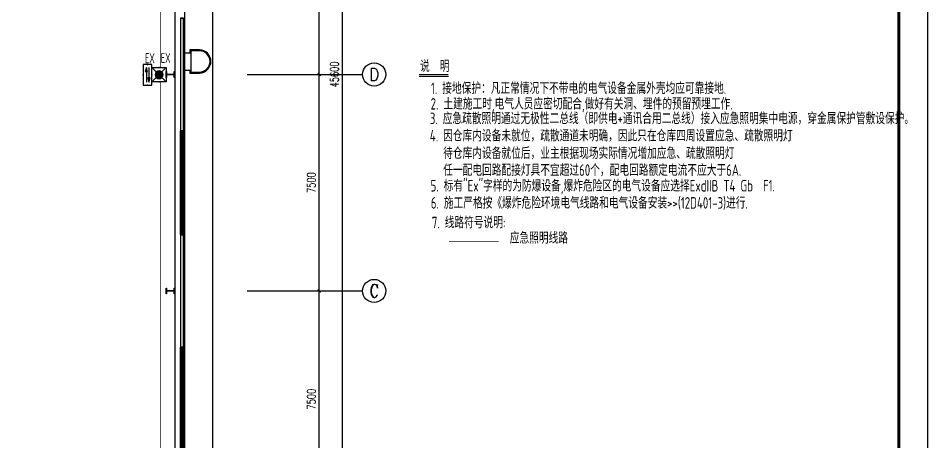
# Model space of a CAD drawing. Extents: x 4532298 to 10139194, y -639876 to -207028.
# Drawn here: x 4699663 to 4731142, y -332626 to -317948 of the extents above; entities that cross this region are included whole.
import ezdxf
from ezdxf.enums import TextEntityAlignment as Align

# ---------------------------------------------------------------- set-up
doc = ezdxf.new("R2010")
doc.units = 0
doc.header["$LTSCALE"] = 1000
doc.header["$MEASUREMENT"] = 0
doc.linetypes.add('DASH', pattern=[0.35, 0.25, -0.1])
doc.layers.get('0').update_dxf_attribs({"linetype": 'CONTINUOUS'})
doc.layers.get('Defpoints').update_dxf_attribs({"linetype": 'CONTINUOUS'})
for name, color, linetype in [('AXIS_TEXT', 7, 'CONTINUOUS'), ('EQUIP-照明', 3, 'CONTINUOUS'), ('PUB_TITLE', 4, 'CONTINUOUS'), ('WIRE-照明', 1, 'CONTINUOUS'), ('建筑底图', 251, 'CONTINUOUS'), ('电气文字', 7, 'CONTINUOUS')]:
    doc.layers.add(name, color=color, linetype=linetype)
doc.styles.add('_TCH_AXIS', font='COMPLEX', dxfattribs={"bigfont": 'GBCBIG'})
doc.styles.add('_TCH_DIM_T3', font='SIMPLEX', dxfattribs={"width": 0.705882, "bigfont": 'GBCBIG'})
doc.styles.add('_TEL_DIM', font='SIMPLEX', dxfattribs={"width": 0.8, "height": 3.5, "bigfont": 'HZTXT'})
doc.styles.add('COMPLEX', font='COMPLEX')
doc.styles.add('sceie', font='sceie.shx', dxfattribs={"width": 0.7, "bigfont": 'sceic.shx'})
doc.dimstyles.new('_TCH_ARCH&&100', dxfattribs={"dimtxt": 297.5, "dimasz": 100, "dimexe": 250, "dimexo": 300, "dimgap": 126.25, "dimtad": 1, "dimdec": 0, "dimzin": 0, "dimdsep": 46, "dimtxsty": '_TCH_DIM_T3', "dimblk": 'ARCHTICK', "dimcen": 0.09, "dimclrt": 7, "dimazin": 2, "dimtfac": 1, "dimtdec": 0, "dimtix": 1, "dimtmove": 2, "dimatfit": 3, "dimfxl": 0, "dimtolj": 1, "dimtzin": 0, "dimarcsym": 0})

# ---------------------------------------------------------------- blocks, each defined once
blk = doc.blocks.new('_ArchTick')
at = {"color": 0, "linetype": 'ByBlock', "const_width": 0.4}
blk.add_lwpolyline([(-0.5, -0.5), (0.5, 0.5)], dxfattribs=at)
blk = doc.blocks.new('*D432')
at = {"layer": 'Defpoints', "color": 0, "transparency": 16777216}
for p in [(4707582, -297098), (4710882, -297098), (4707582, -342698)]:
    blk.add_point(p, dxfattribs=at)
at = {"layer": '建筑底图', "color": 0, "lineweight": -2, "transparency": 16777216}
for p, q in [((4707882, -297098), (4711132, -297098)), ((4710882, -342698), (4710882, -297098)), ((4707882, -342698), (4711132, -342698))]:
    blk.add_line(p, q, dxfattribs=at)
at = {"layer": '建筑底图', "color": 0, "lineweight": -2, "transparency": 16777216, "xscale": 100, "yscale": 100, "zscale": 100}
for p, rotation in [((4710882, -297098), 90), ((4710882, -342698), 270)]:
    blk.add_blockref('_ArchTick', p, dxfattribs=dict(at, rotation=rotation))
at = {"layer": '建筑底图', "color": 7, "transparency": 16777216, "insert": (4710607, -319898), "char_height": 297.5, "attachment_point": 5, "rotation": 90, "style": '_TCH_DIM_T3'}
blk.add_mtext('\\A1;45600', dxfattribs=at)
blk = doc.blocks.new('*D434')
at = {"layer": 'Defpoints', "color": 0, "transparency": 16777216}
for p in [(4707582, -327398), (4710082, -327398), (4707582, -334898)]:
    blk.add_point(p, dxfattribs=at)
at = {"layer": '建筑底图', "color": 0, "lineweight": -2, "transparency": 16777216}
for p, q in [((4707882, -327398), (4710332, -327398)), ((4710082, -334898), (4710082, -327398)), ((4707882, -334898), (4710332, -334898))]:
    blk.add_line(p, q, dxfattribs=at)
at = {"layer": '建筑底图', "color": 0, "lineweight": -2, "transparency": 16777216, "xscale": 100, "yscale": 100, "zscale": 100}
for p, rotation in [((4710082, -327398), 90), ((4710082, -334898), 270)]:
    blk.add_blockref('_ArchTick', p, dxfattribs=dict(at, rotation=rotation))
at = {"layer": '建筑底图', "color": 7, "transparency": 16777216, "insert": (4709807, -331148), "char_height": 297.5, "attachment_point": 5, "rotation": 90, "style": '_TCH_DIM_T3'}
blk.add_mtext('\\A1;7500', dxfattribs=at)
blk = doc.blocks.new('*D435')
at = {"layer": 'Defpoints', "color": 0, "transparency": 16777216}
for p in [(4707582, -319898), (4710082, -319898), (4707582, -327398)]:
    blk.add_point(p, dxfattribs=at)
at = {"layer": '建筑底图', "color": 0, "lineweight": -2, "transparency": 16777216}
for p, q in [((4707882, -319898), (4710332, -319898)), ((4710082, -327398), (4710082, -319898)), ((4707882, -327398), (4710332, -327398))]:
    blk.add_line(p, q, dxfattribs=at)
at = {"layer": '建筑底图', "color": 0, "lineweight": -2, "transparency": 16777216, "xscale": 100, "yscale": 100, "zscale": 100}
for p, rotation in [((4710082, -319898), 90), ((4710082, -327398), 270)]:
    blk.add_blockref('_ArchTick', p, dxfattribs=dict(at, rotation=rotation))
at = {"layer": '建筑底图', "color": 7, "transparency": 16777216, "insert": (4709807, -323648), "char_height": 297.5, "attachment_point": 5, "rotation": 90, "style": '_TCH_DIM_T3'}
blk.add_mtext('\\A1;7500', dxfattribs=at)
blk = doc.blocks.new('*D436')
at = {"layer": 'Defpoints', "color": 0, "transparency": 16777216}
for p in [(4707582, -312398), (4710082, -312398), (4707582, -319898)]:
    blk.add_point(p, dxfattribs=at)
at = {"layer": '建筑底图', "color": 0, "lineweight": -2, "transparency": 16777216}
for p, q in [((4707882, -312398), (4710332, -312398)), ((4710082, -319898), (4710082, -312398)), ((4707882, -319898), (4710332, -319898))]:
    blk.add_line(p, q, dxfattribs=at)
at = {"layer": '建筑底图', "color": 0, "lineweight": -2, "transparency": 16777216, "xscale": 100, "yscale": 100, "zscale": 100}
for p, rotation in [((4710082, -312398), 90), ((4710082, -319898), 270)]:
    blk.add_blockref('_ArchTick', p, dxfattribs=dict(at, rotation=rotation))
at = {"layer": '建筑底图', "color": 7, "transparency": 16777216, "insert": (4709807, -316148), "char_height": 297.5, "attachment_point": 5, "rotation": 90, "style": '_TCH_DIM_T3'}
blk.add_mtext('\\A1;7500', dxfattribs=at)
blk = doc.blocks.new('$TCHSYS$WIN2D')
for p, q in [((-0.5, 0.5), (0.5, 0.5)), ((-0.5, 0.5), (-0.5, -0.5)), ((0.5, 0.5), (0.5, -0.5)), ((0.5, 0.1667), (-0.5, 0.1667)), ((0.5, -0.1667), (-0.5, -0.1667)), ((-0.5, -0.5), (0.5, -0.5))]:
    blk.add_line(p, q)
blk = doc.blocks.new('_AXISO')
blk.add_circle((0, 0), 0.5)
at = {"layer": 'AXIS_TEXT', "style": 'COMPLEX', "width": 1.041667}
blk.add_attdef('A', text='', height=0.56, dxfattribs=at).set_placement((-0.25, -0.28), (0.25, -0.28), align=Align.FIT)
blk = doc.blocks.new('$equip$00002604')
blk.add_hatch(color=256).paths.add_polyline_path([(0.275, 0.5, 1), (-0.274, 0.5, 1)])
for p, q in [((-0.429, 0.929), (-0.194, 0.694)), ((0.194, 0.694), (0.429, 0.929)), ((-0.429, 0.071), (-0.194, 0.306)), ((0.194, 0.306), (0.429, 0.071))]:
    blk.add_line(p, q)
at = {"const_width": 0.04}
blk.add_lwpolyline([(-0.5, 1), (-0.5, 0), (0.5, 0), (0.5, 1), (-0.5, 1), (-0.5, 0)], dxfattribs=at)
blk.add_lwpolyline([(-0.5, 1), (-0.5, 0), (0.5, 0), (0.5, 1)], close=True)
blk.add_circle((0, 0.5), 0.275)
for p in [(0, 1), (-0.5, 0.5), (0, 0), (0.5, 0.5)]:
    blk.add_point(p)
at = {"color": 7, "style": '_TEL_DIM', "flags": 1}
blk.add_attdef('A', text='', height=0.000025, dxfattribs=at).set_placement((0, 0), align=Align.MIDDLE_CENTER)
blk = doc.blocks.new('$equip$00002542')
h = blk.add_hatch(color=256)
h.paths.add_polyline_path([(-0.215, 0.29), (-0.503, 0.218), (-0.215, 0.218)])
h.paths.add_polyline_path([(-0.215, 0.218), (-0.503, 0.218), (-0.215, 0.146)])
h.paths.add_polyline_path([(0.215, 0.472), (0.215, 0.328), (0.503, 0.4)])
for p, q in [((-0.72, 0.6), (-0.72, 0)), ((0.72, 0.6), (-0.72, 0.6)), ((-0.72, 0), (0.72, 0)), ((-0.215, 0.29), (-0.503, 0.218)), ((-0.503, 0.218), (-0.215, 0.146)), ((-0.215, 0.146), (-0.215, 0.29)), ((0.215, 0.472), (0.215, 0.328)), ((0.503, 0.4), (0.215, 0.472)), ((0.215, 0.328), (0.503, 0.4)), ((0.72, 0), (0.72, 0.6))]:
    blk.add_line(p, q)
at = {"color": 7}
for p, q in [((-0.505, 0.4), (0.455, 0.4)), ((-0.503, 0.218), (0.505, 0.218))]:
    blk.add_line(p, q, dxfattribs=at)
at = {"const_width": 0.04}
blk.add_lwpolyline([(-0.72, 0.6), (-0.72, 0), (0.72, 0), (0.72, 0.6), (-0.72, 0.6), (-0.72, 0)], dxfattribs=at)
for p in [(-0.72, 0.3), (0, 0.6), (0, 0), (0.72, 0.3)]:
    blk.add_point(p)
at = {"color": 7, "style": '_TEL_DIM', "flags": 1}
blk.add_attdef('A', text='', height=0.00002, dxfattribs=at).set_placement((0, 0), align=Align.MIDDLE_CENTER)

msp = doc.modelspace()

# ---------------------------------------------------------------- hatches: boundary and pattern name
at = {"layer": '建筑底图'}
for points in [[(4705382.4, -317948.3), (4705282.4, -317948.3), (4705312.4, -317978.3), (4705352.4, -317978.3)], [(4705282.4, -317948.3), (4705282.4, -321848.3), (4705312.4, -321818.3), (4705312.4, -317978.3)], [(4705382.4, -321848.3), (4705382.4, -317948.3), (4705352.4, -317978.3), (4705352.4, -321818.3)], [(4704798.4, -319908.3), (4704798.4, -319998.3), (4704782.4, -319998.3), (4704782.4, -319798.3), (4704798.4, -319798.3), (4704798.4, -319888.3), (4705066.4, -319888.3), (4705066.4, -319798.3), (4705082.4, -319798.3), (4705082.4, -319998.3), (4705066.4, -319998.3), (4705066.4, -319908.3)], [(4705282.4, -321848.3), (4705382.4, -321848.3), (4705352.4, -321818.3), (4705312.4, -321818.3)], [(4705382.4, -325448.3), (4705282.4, -325448.3), (4705312.4, -325478.3), (4705352.4, -325478.3)], [(4705282.4, -325448.3), (4705282.4, -329348.3), (4705312.4, -329318.3), (4705312.4, -325478.3)], [(4705382.4, -329348.3), (4705382.4, -325448.3), (4705352.4, -325478.3), (4705352.4, -329318.3)], [(4704798.4, -327408.3), (4704798.4, -327498.3), (4704782.4, -327498.3), (4704782.4, -327298.3), (4704798.4, -327298.3), (4704798.4, -327388.3), (4705066.4, -327388.3), (4705066.4, -327298.3), (4705082.4, -327298.3), (4705082.4, -327498.3), (4705066.4, -327498.3), (4705066.4, -327408.3)], [(4705282.4, -329348.3), (4705382.4, -329348.3), (4705352.4, -329318.3), (4705312.4, -329318.3)]]:
    msp.add_hatch(color=256, dxfattribs=at).paths.add_polyline_path(points)

# ---------------------------------------------------------------- linework, layer by layer
msp.add_line((4713535.6, -319962.7), (4714550.3, -319962.7))
at = {"const_width": 40}
msp.add_lwpolyline([(4713533.9, -319899.4), (4714550.3, -319899.4)], dxfattribs=at)
at = {"layer": 'PUB_TITLE', "color": 4}
msp.add_lwpolyline([(4647041.8, -350158.8), (4731141.8, -350158.8), (4731141.8, -290758.8), (4647041.8, -290758.8)], close=True, dxfattribs=at)
at = {"layer": 'PUB_TITLE', "color": 4, "const_width": 100}
msp.add_lwpolyline([(4649541.8, -349158.8), (4730141.8, -349158.8), (4730141.8, -291758.8), (4649541.8, -291758.8)], close=True, dxfattribs=at)
at = {"layer": 'WIRE-照明', "color": 1, "linetype": 'DASH', "const_width": 31.9}
for points in [[(4704582.5, -319659.1), (4704582.5, -305210.2)], [(4704582.5, -334702.8), (4704582.5, -320159.1)]]:
    msp.add_lwpolyline(points, dxfattribs=at)
at = {"layer": 'WIRE-照明', "color": 1, "linetype": 'DASH', "const_width": 31.9, "elevation": -192}
msp.add_lwpolyline([(4714574.9, -325681.1), (4716295.5, -325681.1)], dxfattribs=at)
at = {"layer": '建筑底图'}
for p, q in [((4705382.4, -317948.3), (4705282.4, -317948.3)), ((4705282.4, -317948.3), (4705282.4, -321848.3)), ((4705382.4, -321848.3), (4705382.4, -317948.3)), ((4707582.4, -319898.3), (4711582.4, -319898.3)), ((4705282.4, -321848.3), (4705382.4, -321848.3)), ((4705382.4, -325448.3), (4705282.4, -325448.3)), ((4705282.4, -325448.3), (4705282.4, -329348.3)), ((4705382.4, -329348.3), (4705382.4, -325448.3)), ((4707582.4, -327398.3), (4711582.4, -327398.3)), ((4705282.4, -329348.3), (4705382.4, -329348.3))]:
    msp.add_line(p, q, dxfattribs=at)
for points in [[(4702582.4, -296098.3), (4706382.4, -296098.3), (4706382.4, -343698.3), (4702582.4, -343698.3)], [(4702082.4, -297058.3), (4705422.4, -297058.3), (4705422.4, -342738.3), (4702082.3, -342738.3)], [(4702082.4, -297398.3), (4705082.4, -297398.3), (4705082.4, -342398.3), (4702082.3, -342398.3)], [(4705382.4, -319148.3), (4705632.4, -319148.3)], [(4705382.4, -319748.3), (4705632.4, -319748.3)]]:
    msp.add_lwpolyline(points, dxfattribs=at)
msp.add_lwpolyline([(4705602.4, -319748.3), (4705602.4, -319848.3), (4705932.4, -319848.3, 1), (4705932.4, -319048.3), (4705602.4, -319048.3), (4705602.4, -319148.3)], format="xyb", dxfattribs=at)
msp.add_lwpolyline([(4705932.4, -319078.3), (4705632.4, -319078.3), (4705632.4, -319818.3), (4705932.4, -319818.3, 1)], format="xyb", close=True, dxfattribs=at)
for points in [[(4705082.4, -319798.3), (4705082.4, -319998.3), (4705066.4, -319998.3), (4705066.4, -319908.3), (4704798.4, -319908.3), (4704798.4, -319998.3), (4704782.4, -319998.3), (4704782.4, -319798.3), (4704798.4, -319798.3), (4704798.4, -319888.3), (4705066.4, -319888.3), (4705066.4, -319798.3)], [(4705082.4, -327298.3), (4705082.4, -327498.3), (4705066.4, -327498.3), (4705066.4, -327408.3), (4704798.4, -327408.3), (4704798.4, -327498.3), (4704782.4, -327498.3), (4704782.4, -327298.3), (4704798.4, -327298.3), (4704798.4, -327388.3), (4705066.4, -327388.3), (4705066.4, -327298.3)]]:
    msp.add_lwpolyline(points, close=True, dxfattribs=at)

# ---------------------------------------------------------------- block references
at = {"layer": 'EQUIP-照明', "color": 1, "xscale": 500, "yscale": 500, "zscale": 500, "rotation": 270}
msp.add_blockref('$equip$00002542', (4703989.6, -319909.1), dxfattribs=at)
at = {"layer": 'EQUIP-照明', "xscale": -500, "yscale": 500, "zscale": 500, "rotation": 180}
msp.add_blockref('$equip$00002604', (4704539.6, -319659.1), dxfattribs=at)
at = {"layer": '建筑底图'}
ref = msp.add_blockref('_AXISO', (4711982.4, -319898.3), dxfattribs=dict(at, xscale=800, yscale=800, zscale=800))
ref.add_attrib('A', 'D', dxfattribs={"layer": 'AXIS_TEXT', "color": 0, "height": 435.3, "style": '_TCH_AXIS'}).set_placement((4711806.3, -320115.9), (4712158.6, -320115.9), align=Align.FIT)
at = {"layer": '建筑底图', "xscale": 3600, "yscale": 100, "zscale": 3600, "rotation": 90}
for p in [(4705332.4, -323648.3), (4705332.4, -331148.3)]:
    msp.add_blockref('$TCHSYS$WIN2D', p, dxfattribs=at)
at = {"layer": '建筑底图'}
ref = msp.add_blockref('_AXISO', (4711982.4, -327398.3), dxfattribs=dict(at, xscale=800, yscale=800, zscale=800))
ref.add_attrib('A', 'C', dxfattribs={"layer": 'AXIS_TEXT', "color": 0, "height": 455.7, "style": '_TCH_AXIS'}).set_placement((4711819.7, -327626.2), (4712145.2, -327626.2), align=Align.FIT)

# ---------------------------------------------------------------- texts
at = {"style": 'sceie', "width": 0.8}
for s, p in [('说  明', (4713568.3, -319811.2)), ('1. 接地保护：凡正常情况下不带电的电气设备金属外壳均应可靠接地.', (4713947.4, -320576.2)), ('2. 土建施工时,电气人员应密切配合,做好有关洞、埋件的预留预埋工作.', (4713936.4, -321114.8)), ('4. 因仓库内设备未就位，疏散通道未明确，因此只在仓库四周设置应急、疏散照明灯', (4713908.8, -322219.2)), ('待仓库内设备就位后，业主根据现场实际情况增加应急、疏散照明灯', (4714371.2, -322826.4)), ('任一配电回路配接灯具不宜超过60个，配电回路额定电流不应大于6A.', (4714371.2, -323413)), ('6. 施工严格按《爆炸危险环境电气线路和电气设备安装>>(12D401-3)进行.', (4713942.3, -324547.3)), ('7. 线路符号说明:', (4713978.5, -325227.2)), ('应急照明线路', (4716674.3, -325762))]:
    msp.add_text(s, height=400, dxfattribs=at).set_placement(p)
at = {"color": 1, "style": 'sceie', "width": 0.8}
for s, p in [('3. 应急疏散照明通过无极性二总线（即供电+通讯合用二总线）接入应急照明集中电源，穿金属保护管敷设保护。', (4713908.8, -321621.1)), ('5. 标有"Ex"字样的为防爆设备,爆炸危险区的电气设备应选择ExdIIB T4 Gb  F1.', (4713935.2, -323954.4))]:
    msp.add_text(s, height=400, dxfattribs=at).set_placement(p)
at = {"layer": '电气文字', "style": 'sceie', "width": 0.7}
for p in [(4704051.6, -319511), (4704599, -319501)]:
    msp.add_text('EX', height=350, dxfattribs=at).set_placement(p)

# ---------------------------------------------------------------- dimensions: what is measured, and where the dimension line sits
at = {"layer": '建筑底图'}
for p1, p2, distance, picture, middle in [((4707582.4, -342698.3), (4707582.4, -297098.3), -3300, '*D432', (4710607.4, -319898.3)), ((4707582.4, -319898.3), (4707582.4, -312398.3), -2500, '*D436', (4709807.4, -316148.3)), ((4707582.4, -327398.3), (4707582.4, -319898.3), -2500, '*D435', (4709807.4, -323648.3)), ((4707582.4, -334898.3), (4707582.4, -327398.3), -2500, '*D434', (4709807.4, -331148.3))]:
    dim = msp.add_aligned_dim(p1=p1, p2=p2, distance=distance, dimstyle='_TCH_ARCH&&100', dxfattribs=at)
    dim.commit()
    dim.dimension.update_dxf_attribs({"geometry": picture, "text_midpoint": middle})

doc.saveas('drawing.dxf')
